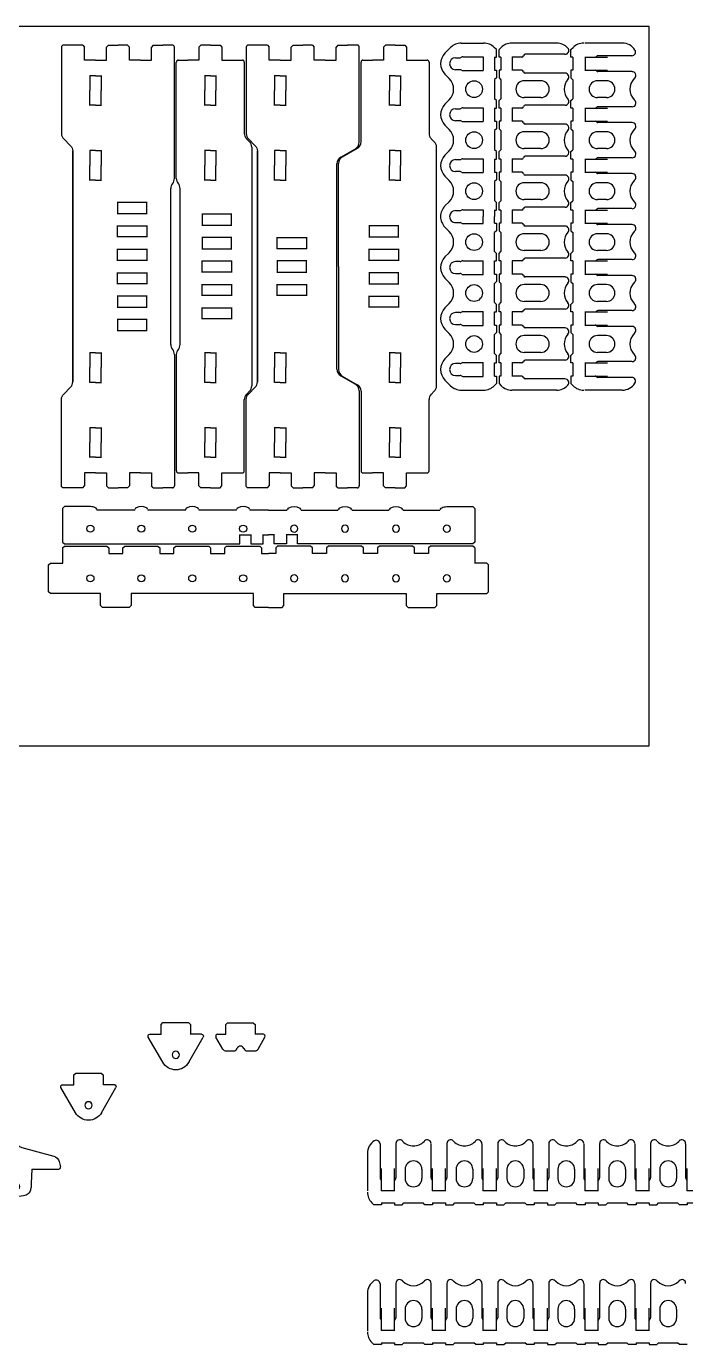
# Model space of a CAD drawing. Header units: inches. Extents: x -309 to 118, y -31 to 166.
# Drawn here: x -115.38 to -104.37, y 25.38 to 47.36 of the extents above; entities that cross this region are included whole.
import ezdxf

# ---------------------------------------------------------------- set-up
doc = ezdxf.new("R2010")
doc.units = ezdxf.units.IN
doc.header["$MEASUREMENT"] = 0
doc.layers.add('CUT', color=1, linetype='Continuous')
doc.layers.add('CUT_195', color=3, linetype='Continuous')

# ---------------------------------------------------------------- blocks, each defined once
blk = doc.blocks.new('Partition_Half')
at = {"layer": 'CUT'}
for p, q in [((-3.442, 0.099), (-3.41, 0.13)), ((-3.442, 0.099), (-3.442, -0.152)), ((-3.41, 0.13), (-2.694, 0.13)), ((-2.699, 0.13), (-2.667, 0.099)), ((-2.667, 0.099), (-2.667, 0.005)), ((-2.667, 0.005), (-2.432, 0.005)), ((-2.432, 0.099), (-2.401, 0.13)), ((-2.432, 0.005), (-2.432, 0.099)), ((-2.406, 0.13), (-1.844, 0.13)), ((-1.849, 0.13), (-1.818, 0.099)), ((-1.818, 0.099), (-1.818, 0.005)), ((-1.818, 0.005), (-1.583, 0.005)), ((-1.583, 0.099), (-1.551, 0.13)), ((-1.583, 0.005), (-1.583, 0.099)), ((-1.556, 0.13), (-0.994, 0.13)), ((-0.999, 0.13), (-0.968, 0.099)), ((-0.968, 0.099), (-0.968, 0.005)), ((-0.968, 0.005), (-0.733, 0.005)), ((-0.733, 0.099), (-0.701, 0.13)), ((-0.733, 0.005), (-0.733, 0.099)), ((-0.706, 0.13), (-0.144, 0.13)), ((-0.149, 0.13), (-0.118, 0.099)), ((-0.118, 0.099), (-0.118, 0.005)), ((-0.118, 0.005), (0, 0.005)), ((-3.672, -0.183), (-3.64, -0.152)), ((-3.672, -0.631), (-3.672, -0.183)), ((-3.64, -0.152), (-3.437, -0.152)), ((-3.64, -0.662), (-3.672, -0.631)), ((-3.442, -0.662), (-3.64, -0.662)), ((-2.805, -0.662), (-3.442, -0.662)), ((-2.805, -0.861), (-2.805, -0.662)), ((-2.774, -0.892), (-2.805, -0.861)), ((-2.295, -0.861), (-2.326, -0.892)), ((-0.255, -0.662), (-2.295, -0.662)), ((-2.295, -0.662), (-2.295, -0.861)), ((-0.255, -0.861), (-0.255, -0.662)), ((-0.224, -0.892), (-0.255, -0.861)), ((-2.326, -0.892), (-2.774, -0.892)), ((0, -0.892), (-0.224, -0.892))]:
    blk.add_line(p, q, dxfattribs=at)
for centre in [(-2.975, -0.407), (-2.125, -0.407), (-1.275, -0.407), (-0.425, -0.407)]:
    blk.add_circle(centre, 0.0595, dxfattribs=at)
blk = doc.blocks.new('BraceHole_Quarter')
at = {"layer": 'CUT', "ltscale": 0.003906}
for p, q in [((-0.25, 0.0935), (0, 0.0935)), ((-0.246, 0), (-0.246, 0.0975))]:
    blk.add_line(p, q, dxfattribs=at)
blk = doc.blocks.new('BraceHole')
at = {"color": 0}
blk.add_blockref('BraceHole_Quarter', (0, 0), dxfattribs=at)
at = {"color": 0, "xscale": -1, "rotation": 180}
blk.add_blockref('BraceHole_Quarter', (0, 0), dxfattribs=at)
at = {"color": 0, "xscale": -1}
blk.add_blockref('BraceHole_Quarter', (0, 0), dxfattribs=at)
at = {"color": 0, "rotation": 180}
blk.add_blockref('BraceHole_Quarter', (0, 0), dxfattribs=at)
blk = doc.blocks.new('BraceHoles')
at = {"color": 0}
for p in [(0.5, 0), (1.75, 0)]:
    blk.add_blockref('BraceHole', p, dxfattribs=at)
blk = doc.blocks.new('Dovetail_Out_Half')
for p, q in [((0.24, 0.1925), (0.24, 0.375)), ((-0.01, 0.16125), (0.02125, 0.1925)), ((-0.01, 0), (-0.01, 0.16125)), ((0.02125, 0.1925), (0.24, 0.1925))]:
    blk.add_line(p, q)
blk = doc.blocks.new('HingeHole')
at = {"layer": 'CUT', "ltscale": 0.003906}
for p, q in [((-0.0975, 0.495), (0.0975, 0.495)), ((-0.0925, 0), (-0.0925, 0.5)), ((0.0925, 0.5), (0.0925, 0)), ((0.0975, 0.005), (-0.0975, 0.005))]:
    blk.add_line(p, q, dxfattribs=at)
blk = doc.blocks.new('ChopstickBox_Lid_Elev_Rear')
at = {"layer": 'CUT'}
for p, q in [((-153.67, 59.603), (-152.48, 59.603)), ((-152.391, 59.64), (-152.34, 59.692)), ((-152.251, 59.728), (-148.267, 59.728)), ((-148.127, 59.64), (-148.179, 59.692)), ((-146.849, 59.603), (-148.039, 59.603)), ((-153.701, 59.411), (-153.701, 59.572)), ((-146.818, 59.411), (-146.818, 59.572)), ((-153.701, 58.5), (-153.701, 58.661)), ((-148.958, 58.531), (-151.56, 58.531)), ((-146.818, 58.5), (-146.818, 58.661)), ((-151.726, 58.468), (-153.67, 58.468)), ((-148.793, 58.468), (-146.849, 58.468))]:
    blk.add_line(p, q, dxfattribs=at)
for centre, radius, start, end in [((-153.67, 59.572), 0.0312, 90, 180), ((-152.48, 59.728), 0.125, 270, 315), ((-152.251, 59.603), 0.125, 90, 135), ((-148.267, 59.603), 0.125, 45, 90), ((-148.039, 59.728), 0.125, 225, 270), ((-146.849, 59.572), 0.0312, 0, 90), ((-153.67, 58.5), 0.0312, 180, 270), ((-151.726, 58.593), 0.125, 270, 311.4096), ((-151.56, 58.406), 0.125, 90, 131.4096), ((-148.958, 58.406), 0.125, 48.5904, 90), ((-148.793, 58.593), 0.125, 228.5904, 270), ((-146.849, 58.5), 0.0312, 270, 0)]:
    blk.add_arc(centre, radius, start, end, dxfattribs=at)
at = {"xscale": -1}
for p in [(-151.039, 58.896), (-150.649, 58.896)]:
    blk.add_blockref('HingeHole', p, dxfattribs=at)
for p in [(-150.259, 58.896), (-149.869, 58.896), (-149.479, 58.896)]:
    blk.add_blockref('HingeHole', p)
at = {"xscale": -1, "rotation": 180}
blk.add_blockref('BraceHoles', (-153.696, 59.036), dxfattribs=at)
at = {"rotation": 180}
blk.add_blockref('BraceHoles', (-146.823, 59.036), dxfattribs=at)
at = {"layer": 'CUT'}
blk.add_blockref('Dovetail_Out_Half', (-153.941, 59.036), dxfattribs=at)
at = {"layer": 'CUT', "xscale": -1}
blk.add_blockref('Dovetail_Out_Half', (-146.578, 59.036), dxfattribs=at)
at = {"layer": 'CUT', "xscale": -1, "rotation": 180}
blk.add_blockref('Dovetail_Out_Half', (-153.941, 59.036), dxfattribs=at)
at = {"layer": 'CUT', "rotation": 180}
blk.add_blockref('Dovetail_Out_Half', (-146.578, 59.036), dxfattribs=at)
blk = doc.blocks.new('Dovetail_Half')
for p, q in [((-0.25, 0.21375), (-0.25, 0.375)), ((-0.25, 0.21375), (-0.21875, 0.1825)), ((0, 0.1825), (-0.21875, 0.1825)), ((0, 0), (0, 0.1825))]:
    blk.add_line(p, q)
blk = doc.blocks.new('ChopstickBox_Body_Rear')
at = {"layer": 'CUT', "ltscale": 0.015625}
for p, q in [((-153.951, 58.342), (-153.951, 58.176)), ((-151.726, 58.368), (-153.92, 58.368)), ((-148.958, 58.306), (-151.56, 58.306)), ((-148.793, 58.368), (-146.599, 58.368)), ((-146.568, 58.342), (-146.568, 58.176))]:
    blk.add_line(p, q, dxfattribs=at)
for points in [[(-153.951, 56.676), (-153.951, 56.515, 0.414214), (-153.92, 56.483), (-152.476, 56.483, 0.198912), (-152.387, 56.52), (-152.273, 56.634, -0.198912), (-152.185, 56.671), (-148.334, 56.671)], [(-146.568, 56.676), (-146.568, 56.515, -0.414214), (-146.599, 56.483), (-148.043, 56.483, -0.198912), (-148.131, 56.52), (-148.246, 56.634, 0.198912), (-148.334, 56.671), (-152.185, 56.671)]]:
    blk.add_lwpolyline(points, format="xyb", dxfattribs=at)
for centre, radius, start, end in [((-153.92, 58.337), 0.0312, 90, 180), ((-151.726, 58.243), 0.125, 48.5904, 90), ((-151.56, 58.431), 0.125, 228.5904, 270), ((-148.958, 58.431), 0.125, 270, 311.4096), ((-148.793, 58.243), 0.125, 90, 131.4096), ((-146.599, 58.337), 0.0312, 0, 90)]:
    blk.add_arc(centre, radius, start, end, dxfattribs=at)
at = {"xscale": -1, "rotation": 180}
for p in [(-151.234, 57.911), (-149.674, 57.911), (-149.284, 57.911)]:
    blk.add_blockref('HingeHole', p, dxfattribs=at)
at = {"rotation": 180}
for p in [(-150.844, 57.911), (-150.454, 57.911), (-150.064, 57.911)]:
    blk.add_blockref('HingeHole', p, dxfattribs=at)
blk.add_blockref('BraceHoles', (-153.696, 57.051))
at = {"xscale": -1}
blk.add_blockref('BraceHoles', (-146.823, 57.051), dxfattribs=at)
at = {"layer": 'CUT'}
for p in [(-153.701, 57.801), (-153.701, 57.051)]:
    blk.add_blockref('Dovetail_Half', p, dxfattribs=at)
at = {"layer": 'CUT', "xscale": -1}
for p in [(-146.818, 57.801), (-146.818, 57.051)]:
    blk.add_blockref('Dovetail_Half', p, dxfattribs=at)
at = {"layer": 'CUT', "xscale": -1, "rotation": 180}
for p in [(-153.701, 57.801), (-153.701, 57.051)]:
    blk.add_blockref('Dovetail_Half', p, dxfattribs=at)
at = {"layer": 'CUT', "rotation": 180}
for p in [(-146.818, 57.801), (-146.818, 57.051)]:
    blk.add_blockref('Dovetail_Half', p, dxfattribs=at)
blk = doc.blocks.new('ChopstickBox_FrontBottom')
at = {"layer": 'CUT', "ltscale": 0.015625}
for p, q in [((-172.327, 52.493), (-172.327, 52.332)), ((-170.707, 52.524), (-172.296, 52.524)), ((-170.457, 52.217), (-170.599, 52.462)), ((-166.813, 52.217), (-166.672, 52.462)), ((-166.564, 52.524), (-164.975, 52.524)), ((-164.944, 52.493), (-164.944, 52.332)), ((-166.922, 52.154), (-170.349, 52.154))]:
    blk.add_line(p, q, dxfattribs=at)
for points in [[(-172.327, 50.832), (-172.327, 50.67, 0.414214), (-172.296, 50.639), (-170.852, 50.639, 0.198912), (-170.763, 50.676), (-170.649, 50.79, -0.198912), (-170.561, 50.827), (-166.71, 50.827)], [(-164.944, 50.832), (-164.944, 50.67, -0.414214), (-164.975, 50.639), (-166.419, 50.639, -0.198912), (-166.507, 50.676), (-166.622, 50.79, 0.198912), (-166.71, 50.827), (-170.561, 50.827)]]:
    blk.add_lwpolyline(points, format="xyb", dxfattribs=at)
for centre, radius, start, end in [((-172.296, 52.493), 0.0312, 90, 180), ((-170.707, 52.399), 0.125, 30, 90), ((-166.564, 52.399), 0.125, 90, 150), ((-164.975, 52.493), 0.0312, 0, 90), ((-170.349, 52.279), 0.125, 210, 270), ((-166.922, 52.279), 0.125, 270, 330)]:
    blk.add_arc(centre, radius, start, end, dxfattribs=at)
for name, p in [('HingeHole', (-169.025, 51.149)), ('HingeHole', (-168.245, 51.149)), ('BraceHoles', (-172.072, 51.207))]:
    blk.add_blockref(name, p)
at = {"xscale": -1}
for name, p in [('HingeHole', (-168.635, 51.149)), ('BraceHoles', (-165.199, 51.207))]:
    blk.add_blockref(name, p, dxfattribs=at)
at = {"layer": 'CUT'}
for p in [(-172.077, 51.957), (-172.077, 51.207)]:
    blk.add_blockref('Dovetail_Half', p, dxfattribs=at)
at = {"layer": 'CUT', "xscale": -1}
for p in [(-165.194, 51.957), (-165.194, 51.207)]:
    blk.add_blockref('Dovetail_Half', p, dxfattribs=at)
at = {"layer": 'CUT', "xscale": -1, "rotation": 180}
for p in [(-172.077, 51.957), (-172.077, 51.207)]:
    blk.add_blockref('Dovetail_Half', p, dxfattribs=at)
at = {"layer": 'CUT', "rotation": 180}
for p in [(-165.194, 51.957), (-165.194, 51.207)]:
    blk.add_blockref('Dovetail_Half', p, dxfattribs=at)
blk = doc.blocks.new('ChopstickBox_FrontTop')
at = {"layer": 'CUT'}
for p, q in [((-172.046, 53.654), (-170.856, 53.654)), ((-170.767, 53.691), (-170.716, 53.742)), ((-166.643, 53.779), (-170.627, 53.779)), ((-166.503, 53.691), (-166.555, 53.742)), ((-165.225, 53.654), (-166.415, 53.654)), ((-172.077, 53.462), (-172.077, 53.623)), ((-165.194, 53.462), (-165.194, 53.623)), ((-172.077, 52.55), (-172.077, 52.712)), ((-165.194, 52.55), (-165.194, 52.712)), ((-170.716, 52.519), (-172.046, 52.519)), ((-170.463, 52.207), (-170.607, 52.457)), ((-166.808, 52.207), (-166.663, 52.457)), ((-166.555, 52.519), (-165.225, 52.519)), ((-168.635, 52.144), (-170.355, 52.144)), ((-168.635, 52.144), (-166.916, 52.144))]:
    blk.add_line(p, q, dxfattribs=at)
for centre, radius, start, end in [((-172.046, 53.623), 0.0312, 90, 180), ((-170.856, 53.779), 0.125, 270, 315), ((-170.627, 53.654), 0.125, 90, 135), ((-166.643, 53.654), 0.125, 45, 90), ((-166.415, 53.779), 0.125, 225, 270), ((-165.225, 53.623), 0.0312, 0, 90), ((-172.046, 52.55), 0.0312, 180, 270), ((-165.225, 52.55), 0.0312, 270, 0), ((-170.716, 52.394), 0.125, 30, 90), ((-166.555, 52.394), 0.125, 90, 150), ((-170.355, 52.269), 0.125, 210, 270), ((-166.916, 52.269), 0.125, 270, 330)]:
    blk.add_arc(centre, radius, start, end, dxfattribs=at)
at = {"xscale": -1, "rotation": 180}
for name, p in [('BraceHoles', (-172.072, 53.087)), ('HingeHole', (-169.22, 53.149)), ('HingeHole', (-168.44, 53.149))]:
    blk.add_blockref(name, p, dxfattribs=at)
at = {"rotation": 180}
for name, p in [('HingeHole', (-168.83, 53.149)), ('HingeHole', (-168.05, 53.149)), ('BraceHoles', (-165.199, 53.087))]:
    blk.add_blockref(name, p, dxfattribs=at)
at = {"layer": 'CUT'}
blk.add_blockref('Dovetail_Out_Half', (-172.317, 53.087), dxfattribs=at)
at = {"layer": 'CUT', "xscale": -1}
blk.add_blockref('Dovetail_Out_Half', (-164.954, 53.087), dxfattribs=at)
at = {"layer": 'CUT', "xscale": -1, "rotation": 180}
blk.add_blockref('Dovetail_Out_Half', (-172.317, 53.087), dxfattribs=at)
at = {"layer": 'CUT', "rotation": 180}
blk.add_blockref('Dovetail_Out_Half', (-164.954, 53.087), dxfattribs=at)
blk = doc.blocks.new('PartitionSmall')
at = {"layer": 'CUT'}
for p, q in [((-3.442, 0.03), (-3.41, 0.061)), ((-3.442, 0.03), (-3.442, -0.53)), ((-2.975, 0.061), (-3.41, 0.061)), ((-2.245, 0.005), (-2.855, 0.005)), ((-1.395, 0.005), (-2.005, 0.005)), ((-0.545, 0.005), (-1.155, 0.005)), ((0, 0.005), (-0.305, 0.005)), ((-0.487, -0.411), (-0.292, -0.411)), ((-0.482, -0.561), (-0.482, -0.406)), ((-0.297, -0.406), (-0.297, -0.561)), ((-0.097, -0.411), (0, -0.411)), ((-0.093, -0.561), (-0.093, -0.406)), ((-3.442, -0.53), (-3.41, -0.561)), ((-3.41, -0.561), (-0.482, -0.561)), ((-0.297, -0.561), (-0.093, -0.561))]:
    blk.add_line(p, q, dxfattribs=at)
for centre in [(-2.975, -0.306), (-2.125, -0.306), (-1.275, -0.306), (-0.425, -0.306)]:
    blk.add_circle(centre, 0.0595, dxfattribs=at)
for centre, radius, start, end in [((-2.975, -0.155), 0.216, 66.4724, 90), ((-2.901, 0.015), 0.0312, 7.085, 66.4724), ((-2.855, 0.021), 0.0156, 187.085, 270), ((-2.245, 0.021), 0.0156, 270, 352.915), ((-2.199, 0.015), 0.0312, 113.5276, 172.915), ((-2.125, -0.155), 0.216, 66.4724, 113.5276), ((-2.051, 0.015), 0.0312, 7.085, 66.4724), ((-2.005, 0.021), 0.0156, 187.085, 270), ((-1.395, 0.021), 0.0156, 270, 352.915), ((-1.349, 0.015), 0.0312, 113.5276, 172.915), ((-1.275, -0.155), 0.216, 66.4724, 113.5276), ((-1.201, 0.015), 0.0312, 7.085, 66.4724), ((-1.155, 0.021), 0.0156, 187.085, 270), ((-0.545, 0.021), 0.0156, 270, 352.915), ((-0.499, 0.015), 0.0312, 113.5276, 172.915), ((-0.425, -0.155), 0.216, 66.4724, 113.5276), ((-0.351, 0.015), 0.0312, 7.085, 66.4724), ((-0.305, 0.021), 0.0156, 187.085, 270)]:
    blk.add_arc(centre, radius, start, end, dxfattribs=at)
blk = doc.blocks.new('CS_Holder_Transverse3')
at = {"layer": 'CUT'}
for p, q in [((-2.72, 0.827), (-2.814, 0.733)), ((-2.366, 0.827), (-2.295, 0.755)), ((-1.87, 0.827), (-1.941, 0.755)), ((-1.516, 0.827), (-1.445, 0.755)), ((-1.02, 0.827), (-1.091, 0.755)), ((-0.666, 0.827), (-0.595, 0.755)), ((-0.17, 0.827), (-0.241, 0.755)), ((0.184, 0.827), (0.255, 0.755)), ((0.68, 0.827), (0.609, 0.755)), ((1.034, 0.827), (1.105, 0.755)), ((1.53, 0.827), (1.459, 0.755)), ((1.884, 0.827), (1.955, 0.755)), ((2.38, 0.827), (2.309, 0.755)), ((2.734, 0.827), (2.827, 0.733)), ((-2.887, 0.556), (-2.887, 0.181)), ((-2.658, 0.531), (-2.658, 0.187)), ((-2.643, 0.65), (-2.643, 0.572)), ((-2.443, 0.572), (-2.443, 0.65)), ((-2.428, 0.531), (-2.428, 0.187)), ((-1.808, 0.531), (-1.808, 0.187)), ((-1.793, 0.65), (-1.793, 0.572)), ((-1.593, 0.572), (-1.593, 0.65)), ((-1.578, 0.531), (-1.578, 0.187)), ((-0.958, 0.531), (-0.958, 0.187)), ((-0.943, 0.65), (-0.943, 0.572)), ((-0.743, 0.572), (-0.743, 0.65)), ((-0.728, 0.531), (-0.728, 0.187)), ((-0.108, 0.531), (-0.108, 0.187)), ((-0.093, 0.65), (-0.093, 0.572)), ((0.107, 0.65), (0.107, 0.572)), ((0.122, 0.531), (0.122, 0.187)), ((0.742, 0.531), (0.742, 0.187)), ((0.757, 0.572), (0.757, 0.65)), ((0.957, 0.65), (0.957, 0.572)), ((0.972, 0.531), (0.972, 0.187)), ((1.592, 0.531), (1.592, 0.187)), ((1.607, 0.572), (1.607, 0.65)), ((1.807, 0.65), (1.807, 0.572)), ((1.822, 0.531), (1.822, 0.187)), ((2.442, 0.531), (2.442, 0.187)), ((2.457, 0.572), (2.457, 0.65)), ((2.657, 0.65), (2.657, 0.572)), ((2.672, 0.531), (2.672, 0.187)), ((2.901, 0.556), (2.901, 0.181)), ((-2.778, -0.031), (-2.814, 0.004)), ((-2.658, 0.187), (-2.428, 0.187)), ((-1.808, 0.187), (-1.578, 0.187)), ((-0.958, 0.187), (-0.728, 0.187)), ((-0.577, 0), (-0.259, 0)), ((-0.108, 0.187), (0.007, 0.187)), ((-0.103, 0), (0.007, 0)), ((0.122, 0.187), (0.007, 0.187)), ((0.117, 0), (0.007, 0)), ((0.591, 0), (0.273, 0)), ((0.972, 0.187), (0.742, 0.187)), ((1.822, 0.187), (1.592, 0.187)), ((2.672, 0.187), (2.442, 0.187)), ((2.792, -0.031), (2.827, 0.004)), ((-2.653, -0.031), (-2.778, -0.031)), ((-2.653, 0), (-2.433, 0)), ((-2.653, 0), (-2.653, -0.031)), ((-2.433, 0), (-2.433, -0.031)), ((-2.433, -0.031), (-2.308, -0.031)), ((-2.308, -0.031), (-2.277, 0)), ((-2.277, 0), (-1.959, 0)), ((-1.928, -0.031), (-1.959, 0)), ((-1.803, -0.031), (-1.928, -0.031)), ((-1.803, 0), (-1.583, 0)), ((-1.803, 0), (-1.803, -0.031)), ((-1.583, 0), (-1.583, -0.031)), ((-1.583, -0.031), (-1.458, -0.031)), ((-1.458, -0.031), (-1.427, 0)), ((-1.427, 0), (-1.109, 0)), ((-1.078, -0.031), (-1.109, 0)), ((-0.953, -0.031), (-1.078, -0.031)), ((-0.953, 0), (-0.733, 0)), ((-0.953, 0), (-0.953, -0.031)), ((-0.733, 0), (-0.733, -0.031)), ((-0.733, -0.031), (-0.608, -0.031)), ((-0.608, -0.031), (-0.577, 0)), ((-0.228, -0.031), (-0.259, 0)), ((-0.103, -0.031), (-0.228, -0.031)), ((-0.103, 0), (-0.103, -0.031)), ((0.117, 0), (0.117, -0.031)), ((0.117, -0.031), (0.242, -0.031)), ((0.242, -0.031), (0.273, 0)), ((0.622, -0.031), (0.591, 0)), ((0.747, -0.031), (0.622, -0.031)), ((0.967, 0), (0.747, 0)), ((0.747, 0), (0.747, -0.031)), ((0.967, 0), (0.967, -0.031)), ((0.967, -0.031), (1.092, -0.031)), ((1.092, -0.031), (1.123, 0)), ((1.441, 0), (1.123, 0)), ((1.472, -0.031), (1.441, 0)), ((1.597, -0.031), (1.472, -0.031)), ((1.817, 0), (1.597, 0)), ((1.597, 0), (1.597, -0.031)), ((1.817, 0), (1.817, -0.031)), ((1.817, -0.031), (1.942, -0.031)), ((1.942, -0.031), (1.973, 0)), ((2.291, 0), (1.973, 0)), ((2.322, -0.031), (2.291, 0)), ((2.447, -0.031), (2.322, -0.031)), ((2.667, 0), (2.447, 0)), ((2.447, 0), (2.447, -0.031)), ((2.667, 0), (2.667, -0.031)), ((2.667, -0.031), (2.792, -0.031))]:
    blk.add_line(p, q, dxfattribs=at)
for centre in [(-2.118, 0.341), (-1.268, 0.341), (-0.418, 0.341), (0.432, 0.341), (1.282, 0.341), (2.132, 0.341)]:
    blk.add_circle(centre, 0.14, dxfattribs=at)
for centre, radius, start, end in [((-2.543, 0.65), 0.25, 45, 135), ((-1.693, 0.65), 0.25, 45, 135), ((-0.843, 0.65), 0.25, 45, 135), ((0.007, 0.65), 0.25, 90, 135), ((0.007, 0.65), 0.25, 45, 90), ((0.857, 0.65), 0.25, 45, 135), ((1.707, 0.65), 0.25, 45, 135), ((2.557, 0.65), 0.25, 45, 135), ((-2.637, 0.556), 0.25, 135, 180), ((-2.543, 0.65), 0.1, 0, 180), ((-2.118, 0.932), 0.25, 225, 315), ((-1.693, 0.65), 0.1, 0, 180), ((-1.268, 0.932), 0.25, 225, 315), ((-0.843, 0.65), 0.1, 0, 180), ((-0.418, 0.932), 0.25, 225, 315), ((0.007, 0.65), 0.1, 90, 180), ((0.007, 0.65), 0.1, 0, 90), ((0.432, 0.932), 0.25, 225, 315), ((0.857, 0.65), 0.1, 0, 180), ((1.282, 0.932), 0.25, 225, 315), ((1.707, 0.65), 0.1, 0, 180), ((2.132, 0.932), 0.25, 225, 315), ((2.557, 0.65), 0.1, 0, 180), ((2.651, 0.556), 0.25, 0, 45), ((-2.627, 0.531), 0.0312, 139.4642, 180), ((-2.674, 0.572), 0.0312, 319.4642, 0), ((-2.412, 0.572), 0.0312, 180, 220.5358), ((-2.459, 0.531), 0.0312, 0, 40.5358), ((-1.777, 0.531), 0.0312, 139.4642, 180), ((-1.824, 0.572), 0.0312, 319.4642, 0), ((-1.562, 0.572), 0.0312, 180, 220.5358), ((-1.609, 0.531), 0.0312, 0, 40.5358), ((-0.927, 0.531), 0.0312, 139.4642, 180), ((-0.974, 0.572), 0.0312, 319.4642, 0), ((-0.712, 0.572), 0.0312, 180, 220.5358), ((-0.759, 0.531), 0.0312, 0, 40.5358), ((-0.077, 0.531), 0.0312, 139.4642, 180), ((-0.124, 0.572), 0.0312, 319.4642, 0), ((0.138, 0.572), 0.0312, 180, 220.5358), ((0.091, 0.531), 0.0312, 0, 40.5358), ((0.773, 0.531), 0.0312, 139.4642, 180), ((0.726, 0.572), 0.0312, 319.4642, 0), ((0.988, 0.572), 0.0312, 180, 220.5358), ((0.941, 0.531), 0.0312, 0, 40.5358), ((1.623, 0.531), 0.0312, 139.4642, 180), ((1.576, 0.572), 0.0312, 319.4642, 0), ((1.838, 0.572), 0.0312, 180, 220.5358), ((1.791, 0.531), 0.0312, 0, 40.5358), ((2.473, 0.531), 0.0312, 139.4642, 180), ((2.426, 0.572), 0.0312, 319.4642, 0), ((2.688, 0.572), 0.0312, 180, 220.5358), ((2.641, 0.531), 0.0312, 0, 40.5358), ((-2.637, 0.181), 0.25, 180, 225), ((2.651, 0.181), 0.25, 315, 0)]:
    blk.add_arc(centre, radius, start, end, dxfattribs=at)
blk = doc.blocks.new('Slot_0p23')
at = {"layer": 'CUT'}
for p, q in [((-0.11, 0), (-0.11, 0.375)), ((0.11, 0), (0.11, 0.375)), ((-0.115, 0.005), (0.115, 0.005))]:
    blk.add_line(p, q, dxfattribs=at)
blk = doc.blocks.new('Tier2_Slot_Samantha')
at = {"layer": 'CUT'}
for p, q in [((-0.133, 0.777), (-0.133, 0.211)), ((0.132, 0.783), (0.132, 0.211))]:
    blk.add_line(p, q, dxfattribs=at)
for centre, start, end in [((-0.101, 0.211), 180, 230.2082), ((-0.141, 0.163), 0, 50.2082), ((0.141, 0.163), 129.7918, 180), ((0.101, 0.211), 309.7918, 0)]:
    blk.add_arc(centre, 0.0312, start, end, dxfattribs=at)
blk.add_blockref('Slot_0p23', (0, -0.005))
blk = doc.blocks.new('CS_Holder_Transverse2')
at = {"layer": 'CUT'}
for p, q in [((-2.311, 1.014), (-2.302, 1.005)), ((-1.939, 1.014), (-1.948, 1.005)), ((-1.461, 1.014), (-1.452, 1.005)), ((-1.089, 1.014), (-1.098, 1.005)), ((-0.611, 1.014), (-0.602, 1.005)), ((-0.239, 1.014), (-0.248, 1.005)), ((0.239, 1.014), (0.248, 1.005)), ((0.611, 1.014), (0.602, 1.005)), ((1.089, 1.014), (1.098, 1.005)), ((1.461, 1.014), (1.452, 1.005)), ((1.939, 1.014), (1.948, 1.005)), ((2.311, 1.014), (2.302, 1.005)), ((-2.894, 0.806), (-2.894, 0.181)), ((2.894, 0.806), (2.894, 0.181)), ((-2.265, 0.542), (-2.265, 0.39)), ((-1.985, 0.542), (-1.985, 0.39)), ((-1.415, 0.542), (-1.415, 0.39)), ((-1.135, 0.542), (-1.135, 0.39)), ((-0.565, 0.542), (-0.565, 0.39)), ((-0.285, 0.542), (-0.285, 0.39)), ((0.285, 0.542), (0.285, 0.39)), ((0.565, 0.542), (0.565, 0.39)), ((1.135, 0.542), (1.135, 0.39)), ((1.415, 0.542), (1.415, 0.39)), ((1.985, 0.542), (1.985, 0.39)), ((2.265, 0.542), (2.265, 0.39)), ((-2.785, -0.051), (-2.821, -0.016)), ((-2.66, -0.051), (-2.785, -0.051)), ((-2.66, -0.02), (-2.44, -0.02)), ((-2.66, -0.02), (-2.66, -0.051)), ((-2.44, -0.02), (-2.44, -0.051)), ((-2.44, -0.051), (-2.315, -0.051)), ((-2.315, -0.051), (-2.284, -0.02)), ((-2.284, -0.02), (-1.966, -0.02)), ((-1.935, -0.051), (-1.966, -0.02)), ((-1.81, -0.051), (-1.935, -0.051)), ((-1.81, -0.02), (-1.81, -0.051)), ((-1.81, -0.02), (-1.59, -0.02)), ((-1.59, -0.02), (-1.59, -0.051)), ((-1.59, -0.051), (-1.465, -0.051)), ((-1.465, -0.051), (-1.434, -0.02)), ((-1.434, -0.02), (-1.116, -0.02)), ((-1.085, -0.051), (-1.116, -0.02)), ((-0.96, -0.051), (-1.085, -0.051)), ((-0.96, -0.02), (-0.96, -0.051)), ((-0.96, -0.02), (-0.74, -0.02)), ((-0.74, -0.02), (-0.74, -0.051)), ((-0.74, -0.051), (-0.615, -0.051)), ((-0.615, -0.051), (-0.584, -0.02)), ((-0.584, -0.02), (-0.266, -0.02)), ((-0.235, -0.051), (-0.266, -0.02)), ((-0.11, -0.051), (-0.235, -0.051)), ((-0.11, -0.02), (-0.11, -0.051)), ((-0.11, -0.02), (0.11, -0.02)), ((0.11, -0.02), (0.11, -0.051)), ((0.11, -0.051), (0.235, -0.051)), ((0.235, -0.051), (0.266, -0.02)), ((0.266, -0.02), (0.584, -0.02)), ((0.615, -0.051), (0.584, -0.02)), ((0.74, -0.051), (0.615, -0.051)), ((0.74, -0.02), (0.74, -0.051)), ((0.74, -0.02), (0.96, -0.02)), ((0.96, -0.02), (0.96, -0.051)), ((0.96, -0.051), (1.085, -0.051)), ((1.085, -0.051), (1.116, -0.02)), ((1.116, -0.02), (1.434, -0.02)), ((1.465, -0.051), (1.434, -0.02)), ((1.59, -0.051), (1.465, -0.051)), ((1.59, -0.02), (1.59, -0.051)), ((1.59, -0.02), (1.81, -0.02)), ((1.81, -0.02), (1.81, -0.051)), ((1.81, -0.051), (1.935, -0.051)), ((1.935, -0.051), (1.966, -0.02)), ((1.966, -0.02), (2.284, -0.02)), ((2.315, -0.051), (2.284, -0.02)), ((2.44, -0.051), (2.315, -0.051)), ((2.44, -0.02), (2.44, -0.051)), ((2.44, -0.02), (2.66, -0.02)), ((2.66, -0.02), (2.66, -0.051)), ((2.66, -0.051), (2.785, -0.051)), ((2.785, -0.051), (2.821, -0.016))]:
    blk.add_line(p, q, dxfattribs=at)
for centre, radius, start, end in [((-2.644, 0.806), 0.25, 122.6836, 180), ((-2.745, 0.964), 0.0625, 0, 122.6836), ((-2.355, 0.97), 0.0625, 45, 180), ((-2.125, 1.182), 0.25, 225, 315), ((-1.895, 0.97), 0.0625, 0, 135), ((-1.505, 0.97), 0.0625, 45, 180), ((-1.275, 1.182), 0.25, 225, 315), ((-1.045, 0.97), 0.0625, 0, 135), ((-0.655, 0.97), 0.0625, 45, 180), ((-0.425, 1.182), 0.25, 225, 315), ((-0.195, 0.97), 0.0625, 0, 135), ((0.195, 0.97), 0.0625, 45, 180), ((0.425, 1.182), 0.25, 225, 315), ((0.655, 0.97), 0.0625, 0, 135), ((1.045, 0.97), 0.0625, 45, 180), ((1.275, 1.182), 0.25, 225, 315), ((1.505, 0.97), 0.0625, 0, 135), ((1.895, 0.97), 0.0625, 45, 180), ((2.125, 1.182), 0.25, 225, 315), ((2.355, 0.97), 0.0625, 0, 135), ((2.745, 0.964), 0.0625, 57.3164, 180), ((2.644, 0.806), 0.25, 0, 57.3164), ((-2.125, 0.542), 0.14, 0, 180), ((-1.275, 0.542), 0.14, 0, 180), ((-0.425, 0.542), 0.14, 0, 180), ((0.425, 0.542), 0.14, 0, 180), ((1.275, 0.542), 0.14, 0, 180), ((2.125, 0.542), 0.14, 0, 180), ((-2.125, 0.39), 0.14, 180, 0), ((-1.275, 0.39), 0.14, 180, 0), ((-0.425, 0.39), 0.14, 180, 0), ((0.425, 0.39), 0.14, 180, 0), ((1.275, 0.39), 0.14, 180, 0), ((2.125, 0.39), 0.14, 180, 0), ((-2.644, 0.161), 0.25, 180, 225), ((2.644, 0.161), 0.25, 315, 0)]:
    blk.add_arc(centre, radius, start, end, dxfattribs=at)
for p in [(-2.55, 0.187), (-1.7, 0.187), (-0.85, 0.187), (0, 0.187), (0.85, 0.187), (1.7, 0.187), (2.55, 0.187)]:
    blk.add_blockref('Tier2_Slot_Samantha', p)
blk = doc.blocks.new('CS_Holder_Transverse1')
at = {"layer": 'CUT'}
for p, q in [((-2.894, 0.931), (-2.894, 0.181)), ((-2.708, 1.07), (-2.708, 0.408)), ((-2.393, 1.071), (-2.393, 0.408)), ((-1.858, 1.071), (-1.858, 0.406)), ((-1.543, 1.071), (-1.543, 0.406)), ((-1.008, 1.071), (-1.008, 0.406)), ((-0.693, 1.071), (-0.693, 0.406)), ((-0.158, 1.071), (-0.158, 0.406)), ((0.157, 1.071), (0.157, 0.406)), ((0.692, 1.071), (0.692, 0.406)), ((1.007, 1.071), (1.007, 0.406)), ((1.542, 1.071), (1.542, 0.406)), ((1.857, 1.071), (1.857, 0.406)), ((2.392, 1.071), (2.392, 0.406)), ((2.707, 1.07), (2.707, 0.406)), ((2.894, 0.931), (2.894, 0.181)), ((-2.265, 0.667), (-2.265, 0.39)), ((-1.985, 0.667), (-1.985, 0.39)), ((-1.415, 0.667), (-1.415, 0.39)), ((-1.135, 0.667), (-1.135, 0.39)), ((-0.565, 0.667), (-0.565, 0.39)), ((-0.285, 0.667), (-0.285, 0.39)), ((0.285, 0.667), (0.285, 0.39)), ((0.565, 0.667), (0.565, 0.39)), ((1.135, 0.667), (1.135, 0.39)), ((1.415, 0.667), (1.415, 0.39)), ((1.985, 0.667), (1.985, 0.39)), ((2.265, 0.667), (2.265, 0.39)), ((-2.66, 0.347), (-2.66, 0.187)), ((-2.44, 0.347), (-2.44, 0.187)), ((-1.81, 0.347), (-1.81, 0.187)), ((-1.59, 0.347), (-1.59, 0.187)), ((-0.96, 0.347), (-0.96, 0.187)), ((-0.74, 0.347), (-0.74, 0.187)), ((-0.11, 0.347), (-0.11, 0.187)), ((0.11, 0.347), (0.11, 0.187)), ((0.74, 0.347), (0.74, 0.187)), ((0.96, 0.347), (0.96, 0.187)), ((1.59, 0.347), (1.59, 0.187)), ((1.81, 0.347), (1.81, 0.187)), ((2.44, 0.347), (2.44, 0.187)), ((2.66, 0.347), (2.66, 0.187)), ((-2.785, -0.031), (-2.821, 0.004)), ((-2.665, 0.187), (-2.435, 0.187)), ((-2.284, 0), (-1.966, 0)), ((-1.935, -0.031), (-1.966, 0)), ((-1.815, 0.187), (-1.585, 0.187)), ((-1.81, 0), (-1.81, -0.031)), ((-1.59, 0), (-1.59, -0.031)), ((-1.465, -0.031), (-1.434, 0)), ((-1.434, 0), (-1.116, 0)), ((-1.085, -0.031), (-1.116, 0)), ((-0.965, 0.187), (-0.735, 0.187)), ((-0.96, 0), (-0.96, -0.031)), ((-0.96, 0), (-0.74, 0)), ((-0.74, 0), (-0.74, -0.031)), ((-0.615, -0.031), (-0.584, 0)), ((-0.584, 0), (-0.266, 0)), ((-0.235, -0.031), (-0.266, 0)), ((-0.115, 0.187), (0.115, 0.187)), ((-0.11, 0), (-0.11, -0.031)), ((-0.11, 0), (0.11, 0)), ((0.11, 0), (0.11, -0.031)), ((0.235, -0.031), (0.266, 0)), ((0.266, 0), (0.584, 0)), ((0.615, -0.031), (0.584, 0)), ((0.735, 0.187), (0.965, 0.187)), ((0.74, 0), (0.74, -0.031)), ((0.74, 0), (0.96, 0)), ((0.96, 0), (0.96, -0.031)), ((1.085, -0.031), (1.116, 0)), ((1.116, 0), (1.434, 0)), ((1.465, -0.031), (1.434, 0)), ((1.585, 0.187), (1.815, 0.187)), ((1.59, 0), (1.59, -0.031)), ((1.59, 0), (1.81, 0)), ((1.81, 0), (1.81, -0.031)), ((1.935, -0.031), (1.966, 0)), ((1.966, 0), (2.284, 0)), ((2.315, -0.031), (2.284, 0)), ((2.435, 0.187), (2.665, 0.187)), ((2.44, 0), (2.44, -0.031)), ((2.44, 0), (2.66, 0)), ((2.785, -0.031), (2.821, 0.004)), ((-2.66, -0.031), (-2.785, -0.031)), ((-2.66, 0), (-2.44, 0)), ((-2.66, 0), (-2.66, -0.031)), ((-2.44, 0), (-2.44, -0.031)), ((-2.44, -0.031), (-2.315, -0.031)), ((-2.315, -0.031), (-2.284, 0)), ((-1.81, -0.031), (-1.935, -0.031)), ((-1.81, 0), (-1.59, 0)), ((-1.59, -0.031), (-1.465, -0.031)), ((-0.96, -0.031), (-1.085, -0.031)), ((-0.74, -0.031), (-0.615, -0.031)), ((-0.11, -0.031), (-0.235, -0.031)), ((0.11, -0.031), (0.235, -0.031)), ((0.74, -0.031), (0.615, -0.031)), ((0.96, -0.031), (1.085, -0.031)), ((1.59, -0.031), (1.465, -0.031)), ((1.81, -0.031), (1.935, -0.031)), ((2.44, -0.031), (2.315, -0.031)), ((2.66, 0), (2.66, -0.031)), ((2.66, -0.031), (2.785, -0.031))]:
    blk.add_line(p, q, dxfattribs=at)
for centre, radius, start, end in [((-2.644, 0.931), 0.25, 132.3249, 180), ((-2.77, 1.07), 0.0625, 0, 132.3249), ((-2.33, 1.071), 0.0625, 49.0045, 180), ((-2.125, 1.307), 0.25, 229.0045, 310.9955), ((-1.92, 1.071), 0.0625, 0, 130.9955), ((-1.48, 1.071), 0.0625, 49.0045, 180), ((-1.275, 1.307), 0.25, 229.0045, 310.9955), ((-1.07, 1.071), 0.0625, 0, 130.9955), ((-0.63, 1.071), 0.0625, 49.0045, 180), ((-0.425, 1.307), 0.25, 229.0045, 310.9955), ((-0.22, 1.071), 0.0625, 0, 130.9955), ((0.22, 1.071), 0.0625, 49.0045, 180), ((0.425, 1.307), 0.25, 229.0045, 310.9955), ((0.63, 1.071), 0.0625, 0, 130.9955), ((1.07, 1.071), 0.0625, 49.0045, 180), ((1.275, 1.307), 0.25, 229.0045, 310.9955), ((1.48, 1.071), 0.0625, 0, 130.9955), ((1.92, 1.071), 0.0625, 49.0045, 180), ((2.125, 1.307), 0.25, 229.0045, 310.9955), ((2.33, 1.071), 0.0625, 0, 130.9955), ((2.77, 1.07), 0.0625, 47.6751, 180), ((2.644, 0.931), 0.25, 0, 47.6751), ((-2.125, 0.667), 0.14, 0, 180), ((-1.275, 0.667), 0.14, 0, 180), ((-0.425, 0.667), 0.14, 0, 180), ((0.425, 0.667), 0.14, 0, 180), ((1.275, 0.667), 0.14, 0, 180), ((2.125, 0.667), 0.14, 0, 180), ((-2.676, 0.408), 0.0312, 180, 256.1135), ((-2.691, 0.347), 0.0312, 0, 76.1135), ((-2.409, 0.347), 0.0312, 103.8865, 180), ((-2.424, 0.408), 0.0312, 283.8865, 0), ((-2.125, 0.39), 0.14, 180, 0), ((-1.826, 0.408), 0.0312, 180, 256.1135), ((-1.841, 0.347), 0.0312, 0, 76.1135), ((-1.559, 0.347), 0.0312, 103.8865, 180), ((-1.574, 0.408), 0.0312, 283.8865, 0), ((-1.275, 0.39), 0.14, 180, 0), ((-0.976, 0.408), 0.0312, 180, 256.1135), ((-0.991, 0.347), 0.0312, 0, 76.1135), ((-0.709, 0.347), 0.0312, 103.8865, 180), ((-0.724, 0.408), 0.0312, 283.8865, 0), ((-0.425, 0.39), 0.14, 180, 0), ((-0.126, 0.408), 0.0312, 180, 256.1135), ((-0.141, 0.347), 0.0312, 0, 76.1135), ((0.141, 0.347), 0.0312, 103.8865, 180), ((0.126, 0.408), 0.0312, 283.8865, 0), ((0.425, 0.39), 0.14, 180, 0), ((0.724, 0.408), 0.0312, 180, 256.1135), ((0.709, 0.347), 0.0312, 0, 76.1135), ((0.991, 0.347), 0.0312, 103.8865, 180), ((0.976, 0.408), 0.0312, 283.8865, 0), ((1.275, 0.39), 0.14, 180, 0), ((1.574, 0.408), 0.0312, 180, 256.1135), ((1.559, 0.347), 0.0312, 0, 76.1135), ((1.841, 0.347), 0.0312, 103.8865, 180), ((1.826, 0.408), 0.0312, 283.8865, 0), ((2.125, 0.39), 0.14, 180, 0), ((2.424, 0.408), 0.0312, 180, 256.1135), ((2.409, 0.347), 0.0312, 0, 76.1135), ((2.691, 0.347), 0.0312, 103.8865, 180), ((2.676, 0.408), 0.0312, 283.8865, 0), ((-2.644, 0.181), 0.25, 180, 225), ((2.644, 0.181), 0.25, 315, 0)]:
    blk.add_arc(centre, radius, start, end, dxfattribs=at)
blk = doc.blocks.new('Latch_Mid')
at = {"layer": 'CUT_195', "ltscale": 0.007812}
for p, q in [((0.253, 0.919), (0.253, 1.369)), ((0.253, 0.919), (0.49, 0.909)), ((0.48, 0.909), (0.562, 0.909)), ((0.253, 0.403), (0.49, 0.403)), ((0.48, 0.403), (0.562, 0.403)), ((-0.625, -0.524), (-0.521, -0.42)), ((-0.698, -0.768), (-0.698, -0.7))]:
    blk.add_line(p, q, dxfattribs=at)
for points in [[(-0.448, -0.243), (-0.448, 0.472, -0.414214), (-0.261, 0.659), (-0.226, 0.659, 0.339454), (-0.105, 0.752), (0.038, 1.288, -0.267949), (0.127, 1.376), (0.214, 1.4)], [(0.253, 0.403), (0.253, -0.659, -0.414214), (0.065, -0.847), (-0.261, -0.847, -0.131652), (-0.354, -0.822, -0.131652)]]:
    blk.add_lwpolyline(points, format="xyb", dxfattribs=at)
at = {"layer": 'CUT_195'}
blk.add_lwpolyline([(-0.19, -0.573), (-0.19, 0.386, -0.414214), (-0.174, 0.401), (-0.021, 0.401, -0.414214), (-0.005, 0.386), (-0.005, -0.573, -0.414214), (-0.021, -0.589), (-0.174, -0.589, -0.414214)], format="xyb", close=True, dxfattribs=at)
at = {"layer": 'CUT_195', "ltscale": 0.003906}
blk.add_circle((0.542, 0.656), 0.0595, dxfattribs=at)
at = {"layer": 'CUT_195', "ltscale": 0.007812}
for centre, radius, start, end in [((0.222, 1.369), 0.0312, 0, 105), ((0.562, 0.784), 0.125, 18.3655, 90), ((0.177, 0.656), 0.531, 341.6345, 18.3655), ((0.562, 0.528), 0.125, 270, 341.6345), ((-0.698, -0.243), 0.25, 315, 0), ((-0.448, -0.7), 0.25, 135, 180), ((-0.636, -0.768), 0.0625, 180, 300), ((-0.479, -1.038), 0.25, 60, 120), ((-0.261, -0.659), 0.188, 240, 270)]:
    blk.add_arc(centre, radius, start, end, dxfattribs=at)
blk = doc.blocks.new('Bastion')
at = {"layer": 'CUT_195'}
for p, q in [((-0.217, 0.125), (-0.459, -0.296)), ((0.217, 0.125), (0.459, -0.296)), ((-0.432, -0.343), (-0.245, -0.343)), ((0.432, -0.343), (0.245, -0.343))]:
    blk.add_line(p, q, dxfattribs=at)
blk.add_lwpolyline([(-0.245, -0.338), (-0.245, -0.505), (-0.214, -0.537), (0.214, -0.537), (0.245, -0.505), (0.245, -0.338)], dxfattribs=at)
blk.add_circle((0, 0), 0.0595, dxfattribs=at)
for centre, radius, start, end in [((0, 0), 0.25, 30, 150), ((-0.432, -0.311), 0.0312, 150, 270), ((0.432, -0.311), 0.0312, 270, 30)]:
    blk.add_arc(centre, radius, start, end, dxfattribs=at)
blk = doc.blocks.new('Bastion_Clipped')
at = {"layer": 'CUT_195'}
for p, q in [((-0.382, 0.005), (-0.245, 0.005)), ((0.382, 0.005), (0.245, 0.005)), ((-0.293, -0.242), (-0.409, -0.042)), ((0.293, -0.242), (0.409, -0.042)), ((-0.239, -0.273), (-0.115, -0.273)), ((0.115, -0.273), (0.239, -0.273))]:
    blk.add_line(p, q, dxfattribs=at)
blk.add_lwpolyline([(-0.245, 0), (-0.245, 0.168), (-0.214, 0.199), (0.214, 0.199), (0.245, 0.168), (0.245, 0)], dxfattribs=at)
for centre, radius, start, end in [((-0.382, -0.026), 0.0312, 90, 210), ((0.382, -0.026), 0.0312, 330, 90), ((0, -0.25), 0.0595, 18.9291, 161.0709), ((-0.239, -0.21), 0.0625, 210, 270), ((-0.115, -0.21), 0.0625, 270, 341.0709), ((0.115, -0.21), 0.0625, 198.9291, 270), ((0.239, -0.21), 0.0625, 270, 330)]:
    blk.add_arc(centre, radius, start, end, dxfattribs=at)

msp = doc.modelspace()

# ---------------------------------------------------------------- linework, layer by layer
msp.add_lwpolyline([(-116.98061, 35.36382), (-104.98061, 35.36382), (-104.98061, 47.36382), (-116.98061, 47.36382)], close=True)
at = {"layer": 'CUT'}
for p, q in [((-109.10181, 26.44188), (-109.09279, 26.43285)), ((-108.7302, 26.44188), (-108.73923, 26.43285)), ((-108.25181, 26.44188), (-108.24279, 26.43285)), ((-107.8802, 26.44188), (-107.88923, 26.43285)), ((-107.40181, 26.44188), (-107.39279, 26.43285)), ((-107.0302, 26.44188), (-107.03923, 26.43285)), ((-106.55181, 26.44188), (-106.54279, 26.43285)), ((-106.1802, 26.44188), (-106.18923, 26.43285)), ((-105.70181, 26.44188), (-105.69279, 26.43285)), ((-105.3302, 26.44188), (-105.33923, 26.43285)), ((-104.85181, 26.44188), (-104.84279, 26.43285)), ((-104.4802, 26.44188), (-104.48923, 26.43285)), ((-109.68476, 26.23377), (-109.68476, 25.60857)), ((-109.05601, 25.96962), (-109.05601, 25.81752)), ((-108.77601, 25.96962), (-108.77601, 25.81752)), ((-108.20601, 25.96962), (-108.20601, 25.81752)), ((-107.92601, 25.96962), (-107.92601, 25.81752)), ((-107.35601, 25.96962), (-107.35601, 25.81752)), ((-107.07601, 25.96962), (-107.07601, 25.81752)), ((-106.50601, 25.96962), (-106.50601, 25.81752)), ((-106.22601, 25.96962), (-106.22601, 25.81752)), ((-105.65601, 25.96962), (-105.65601, 25.81752)), ((-105.37601, 25.96962), (-105.37601, 25.81752)), ((-104.80601, 25.96962), (-104.80601, 25.81752)), ((-104.52601, 25.96962), (-104.52601, 25.81752)), ((-109.57601, 25.37627), (-109.61154, 25.41179)), ((-109.45101, 25.37627), (-109.57601, 25.37627)), ((-109.45101, 25.40752), (-109.23101, 25.40752)), ((-109.45101, 25.40752), (-109.45101, 25.37627)), ((-109.23101, 25.40752), (-109.23101, 25.37627)), ((-109.23101, 25.37627), (-109.10601, 25.37627)), ((-109.10601, 25.37627), (-109.07476, 25.40752)), ((-109.07476, 25.40752), (-108.75726, 25.40752)), ((-108.72601, 25.37627), (-108.75726, 25.40752)), ((-108.60101, 25.37627), (-108.72601, 25.37627)), ((-108.60101, 25.40752), (-108.38101, 25.40752)), ((-108.60101, 25.40752), (-108.60101, 25.37627)), ((-108.38101, 25.40752), (-108.38101, 25.37627)), ((-108.38101, 25.37627), (-108.25601, 25.37627)), ((-108.25601, 25.37627), (-108.22476, 25.40752)), ((-108.22476, 25.40752), (-107.90726, 25.40752)), ((-107.87601, 25.37627), (-107.90726, 25.40752)), ((-107.75101, 25.37627), (-107.87601, 25.37627)), ((-107.75101, 25.40752), (-107.53101, 25.40752)), ((-107.75101, 25.40752), (-107.75101, 25.37627)), ((-107.53101, 25.40752), (-107.53101, 25.37627)), ((-107.53101, 25.37627), (-107.40601, 25.37627)), ((-107.40601, 25.37627), (-107.37476, 25.40752)), ((-107.37476, 25.40752), (-107.05726, 25.40752)), ((-107.02601, 25.37627), (-107.05726, 25.40752)), ((-106.90101, 25.37627), (-107.02601, 25.37627)), ((-106.90101, 25.40752), (-106.68101, 25.40752)), ((-106.90101, 25.40752), (-106.90101, 25.37627)), ((-106.68101, 25.40752), (-106.68101, 25.37627)), ((-106.68101, 25.37627), (-106.55601, 25.37627)), ((-106.55601, 25.37627), (-106.52476, 25.40752)), ((-106.52476, 25.40752), (-106.20726, 25.40752)), ((-106.17601, 25.37627), (-106.20726, 25.40752)), ((-106.05101, 25.37627), (-106.17601, 25.37627)), ((-106.05101, 25.40752), (-105.83101, 25.40752)), ((-106.05101, 25.40752), (-106.05101, 25.37627)), ((-105.83101, 25.40752), (-105.83101, 25.37627)), ((-105.83101, 25.37627), (-105.70601, 25.37627)), ((-105.70601, 25.37627), (-105.67476, 25.40752)), ((-105.67476, 25.40752), (-105.35726, 25.40752)), ((-105.32601, 25.37627), (-105.35726, 25.40752)), ((-105.20101, 25.37627), (-105.32601, 25.37627)), ((-105.20101, 25.40752), (-104.98101, 25.40752)), ((-105.20101, 25.40752), (-105.20101, 25.37627)), ((-104.98101, 25.40752), (-104.98101, 25.37627)), ((-104.98101, 25.37627), (-104.85601, 25.37627)), ((-104.85601, 25.37627), (-104.82476, 25.40752)), ((-104.82476, 25.40752), (-104.50726, 25.40752)), ((-104.47601, 25.37627), (-104.50726, 25.40752)), ((-104.35101, 25.37627), (-104.47601, 25.37627))]:
    msp.add_line(p, q, dxfattribs=at)
for centre, radius, start, end in [((-109.43476, 26.23377), 0.25, 122.683639, 180), ((-109.53601, 26.39158), 0.0625, 0, 122.683639), ((-109.14601, 26.39768), 0.0625, 45, 180), ((-108.91601, 26.60962), 0.25, 225, 315), ((-108.68601, 26.39768), 0.0625, 0, 135), ((-108.29601, 26.39768), 0.0625, 45, 180), ((-108.06601, 26.60962), 0.25, 225, 315), ((-107.83601, 26.39768), 0.0625, 0, 135), ((-107.44601, 26.39768), 0.0625, 45, 180), ((-107.21601, 26.60962), 0.25, 225, 315), ((-106.98601, 26.39768), 0.0625, 0, 135), ((-106.59601, 26.39768), 0.0625, 45, 180), ((-106.36601, 26.60962), 0.25, 225, 315), ((-106.13601, 26.39768), 0.0625, 0, 135), ((-105.74601, 26.39768), 0.0625, 45, 180), ((-105.51601, 26.60962), 0.25, 225, 315), ((-105.28601, 26.39768), 0.0625, 0, 135), ((-104.89601, 26.39768), 0.0625, 45, 180), ((-104.66601, 26.60962), 0.25, 225, 315), ((-104.43601, 26.39768), 0.0625, 0, 135), ((-108.91601, 25.96962), 0.14, 0, 180), ((-108.06601, 25.96962), 0.14, 0, 180), ((-107.21601, 25.96962), 0.14, 0, 180), ((-106.36601, 25.96962), 0.14, 0, 180), ((-105.51601, 25.96962), 0.14, 0, 180), ((-104.66601, 25.96962), 0.14, 0, 180), ((-108.91601, 25.81752), 0.14, 180, 0), ((-108.06601, 25.81752), 0.14, 180, 0), ((-107.21601, 25.81752), 0.14, 180, 0), ((-106.36601, 25.81752), 0.14, 180, 0), ((-105.51601, 25.81752), 0.14, 180, 0), ((-104.66601, 25.81752), 0.14, 180, 0), ((-109.43476, 25.58857), 0.25, 180, 225)]:
    msp.add_arc(centre, radius, start, end, dxfattribs=at)

# ---------------------------------------------------------------- block references
for name, p, rotation in [('CS_Holder_Transverse3', (-107.56397, 44.18382), 89.99999999999999), ('CS_Holder_Transverse1', (-107.4574, 44.19061), 270), ('CS_Holder_Transverse2', (-106.23634, 44.19061), 270), ('ChopstickBox_Body_Rear', (-171.27381, -106.90085), 270), ('ChopstickBox_Lid_Elev_Rear', (-171.34256, -106.90085), 270), ('ChopstickBox_FrontBottom', (-162.34701, -125.27678), 270), ('ChopstickBox_FrontTop', (-162.31076, -125.27678), 270)]:
    msp.add_blockref(name, p, dxfattribs=dict(rotation=rotation))
for name, p in [('PartitionSmall', (-111.33353, 39.29212)), ('Partition_Half', (-111.33353, 38.56489)), ('Bastion_Clipped', (-111.80419, 30.54734)), ('CS_Holder_Transverse2', (-106.79101, 27.75869)), ('Tier2_Slot_Samantha', (-109.34101, 25.61502)), ('Tier2_Slot_Samantha', (-108.49101, 25.61502)), ('Tier2_Slot_Samantha', (-107.64101, 25.61502)), ('Tier2_Slot_Samantha', (-106.79101, 25.61502)), ('Tier2_Slot_Samantha', (-105.94101, 25.61502)), ('Tier2_Slot_Samantha', (-105.09101, 25.61502))]:
    msp.add_blockref(name, p)
at = {"xscale": -1}
for name, p in [('PartitionSmall', (-111.33353, 39.29212)), ('Partition_Half', (-111.33353, 38.56489))]:
    msp.add_blockref(name, p, dxfattribs=at)
at = {"xscale": -1, "rotation": 180}
for p in [(-112.88364, 30.20984), (-114.34037, 29.3688)]:
    msp.add_blockref('Bastion', p, dxfattribs=at)
at = {"layer": 'CUT', "rotation": 270}
msp.add_blockref('Latch_Mid', (-116.20661, 28.55711), dxfattribs=at)

doc.saveas('drawing.dxf')
